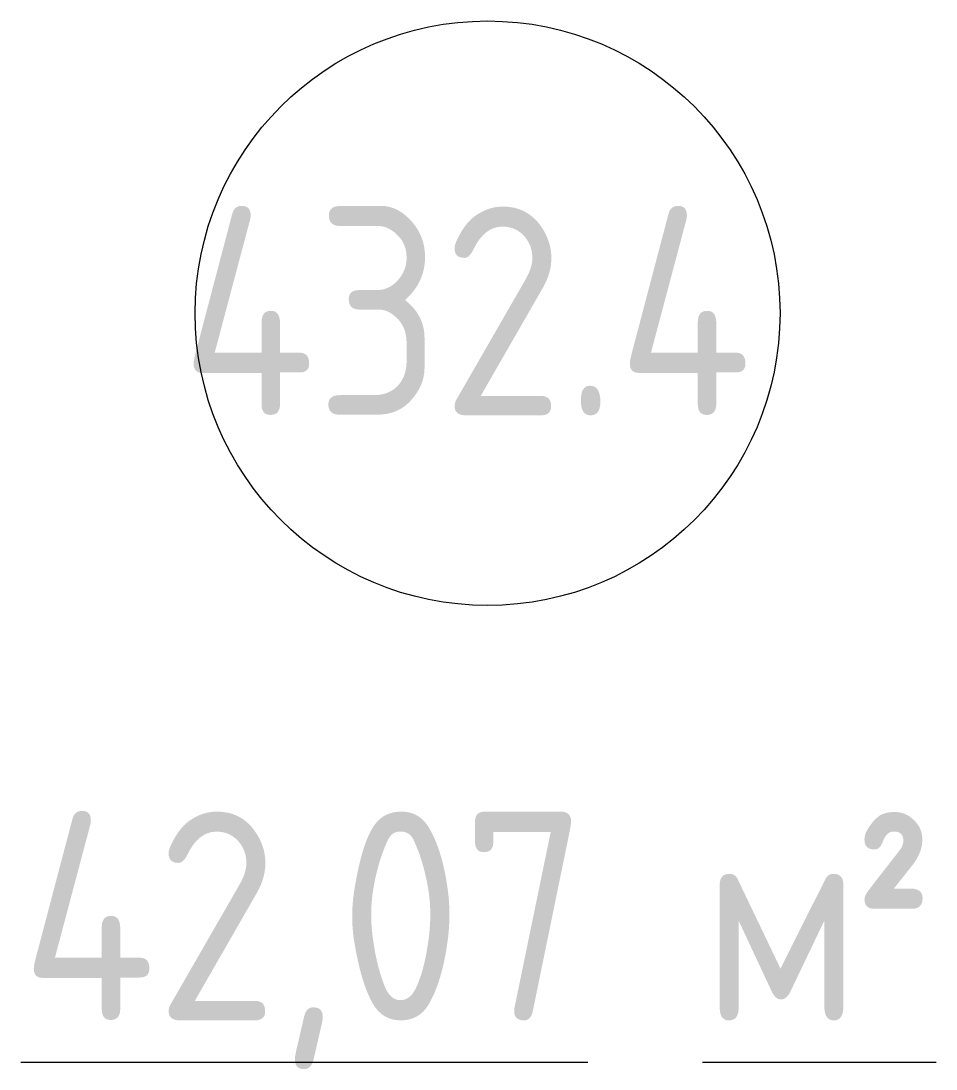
# Model space of a CAD drawing. Header units: millimetres. Extents: x -515342 to 330399, y -224905 to 507333.
# Drawn here: x -287816 to -286720, y 387640 to 388895 of the extents above; entities that cross this region are included whole.
import ezdxf

# ---------------------------------------------------------------- set-up
doc = ezdxf.new("R2010")
doc.units = ezdxf.units.MM
doc.layers.add('Марки помещений', color=7, linetype='Continuous', lineweight=0)
doc.styles.add('GOST Common_1', font='', dxfattribs={"width": 0.9, "height": 250})
doc.styles.add('GOST Common_2', font='', dxfattribs={"width": 0.9, "height": 250})
doc.styles.get('GOST Common_1').set_extended_font_data('GOST Common')
doc.styles.get('GOST Common_2').set_extended_font_data('GOST Common')

# ---------------------------------------------------------------- blocks, each defined once
blk = doc.blocks.new('ASVP_Марка_Помещение_ДваЗначения - Номер Площадь-685795-О_АР_П_4__10_050_План 4 этажа')
at = {"layer": 'Марки помещений'}
blk.add_circle((0, 0), 3.5, dxfattribs=at)

msp = doc.modelspace()

# ---------------------------------------------------------------- block references
at = {"layer": 'Марки помещений', "xscale": 99.99999999999993, "yscale": 99.99999999999993, "zscale": 99.99999999999993}
msp.add_blockref('ASVP_Марка_Помещение_ДваЗначения - Номер Площадь-685795-О_АР_П_4__10_050_План 4 этажа', (-287257.1787, 388545.0714), dxfattribs=at)

# ---------------------------------------------------------------- texts
at = {"layer": 'Марки помещений', "char_height": 250, "attachment_point": 1}
for s, insert, width, style in [('432.4', (-287624.3859, 388672.7965), 901.898437, 'GOST Common_1'), ('\\L42,07 ', (-287815.6221, 387948.266), 988.480687, 'GOST Common_1'), ('\\L\\fGOST Common|b0|i0|c238|p34|;\\W.9;\\L²', (-286821.4503, 387948.266), 165.949312, 'GOST Common_2'), ('\\L\\fGOST Common|b0|i0|c204|p34|;\\W.9;\\Lм', (-287000.044, 387948.266), 216.455625, 'GOST Common_1')]:
    msp.add_mtext(s, dxfattribs=dict(at, insert=insert, width=width, style=style))

doc.saveas('drawing.dxf')
